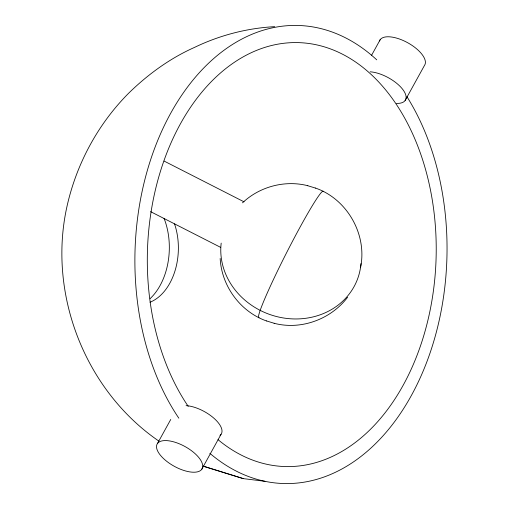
<?xml version="1.0" encoding="UTF-8"?>
<svg xmlns="http://www.w3.org/2000/svg" width="509" height="509" viewBox="0 0 509 509"><rect width="100%" height="100%" fill="white"/><g stroke="black" fill="none" stroke-linecap="round" stroke-linejoin="round"><path stroke-width="0.76" d="M360.633 267.098C367.25 234.375 347.106 198.974 315.478 188.063M157.504 443.473L170.75 419.454M371.487 55.456L380.191 39.67M201.736 469.33A25.654 11.236 28.9 0 0 174.364 442.041A25.654 11.236 28.9 0 0 162.759 457.833A25.654 11.236 28.9 0 0 201.736 469.33L221.033 434.336M405.119 100.521L424.423 65.527A25.654 11.236 28.9 0 0 407.544 42.654A25.654 11.236 28.9 0 0 379.504 40.968M347.622 297.224C331.041 319.168 301.385 330.239 274.58 323.4L274.135 323.272M242.5 202.843C259.444 186.727 284.62 179.944 307.347 185.6L307.792 185.728M274.701 26.665C247.018 28.122 219.5 35.337 194.546 47.388C170.044 58.274 147.884 74.403 128.758 93.109C97.817 124.145 76.261 164.28 66.851 207.036C47.655 294.221 85.098 390.473 158.776 441.029M243.296 478.619L203.25 466.174L243.296 478.619L264.966 481.298M307.347 185.6L315.548 188.101M266.379 320.899L274.58 323.4M266.449 320.937C240.331 311.699 221.536 286.045 220.174 258.445M164.165 161.099L244.027 201.825M150.594 211.649L220.575 247.336M164.07 218.367A59.305 40.37 -88.1 0 1 150.142 298.611M178.844 418.194A229.133 155.983 -88.1 0 1 170.738 113.176A229.133 155.983 -88.1 0 1 376.736 59.833M406.945 96.723A229.133 155.983 -88.1 0 1 411.138 395.913A229.133 155.983 -88.1 0 1 209.842 453.309M188.222 406.347A212.068 144.365 -88.1 0 1 244.186 56.302A212.068 144.365 -88.1 0 1 435.519 270.056A212.068 144.365 -88.1 0 1 218.024 439.649M174.523 223.858A54.832 37.329 -88.1 0 1 150.047 302.231M360.97 263.605A70.961 63.619 19.3 0 1 284.563 318.144A70.961 63.619 19.3 0 1 221.186 243.124M259.087 317.711A70.961 4.702 -63 0 1 286.656 252.591A70.961 4.702 -63 0 1 323.4 191.537M186.071 405.628A25.654 11.236 28.9 0 1 213.863 418.182A25.654 11.236 28.9 0 1 219.971 435.411M370.164 71.82A25.654 11.236 28.9 0 1 402.002 88.49A25.654 11.236 28.9 0 1 396.473 103.403"/></g></svg>
